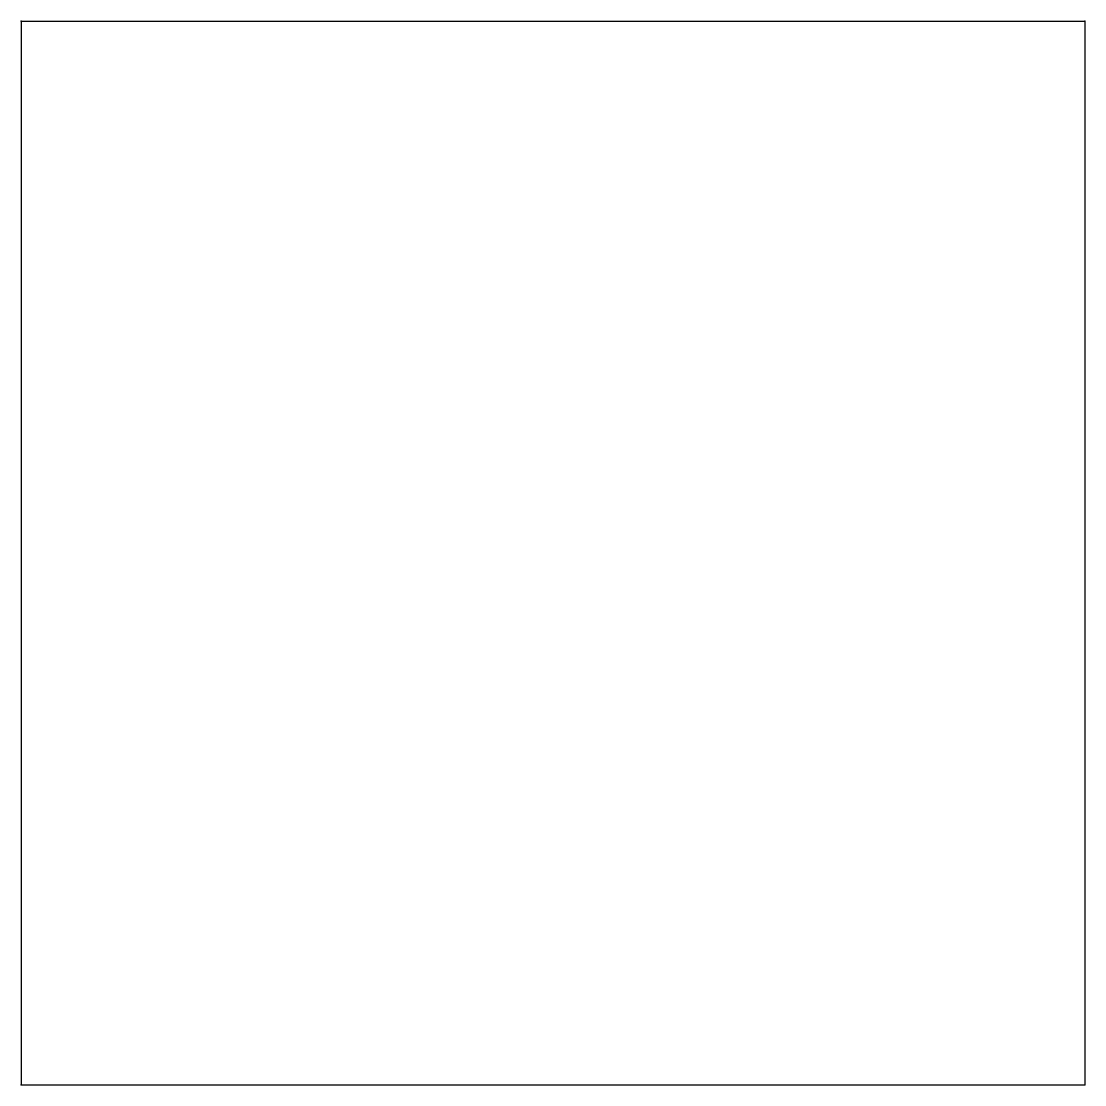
# Model space of a CAD drawing. Extents: x 50 to 150, y -50 to 50.
import ezdxf

# ---------------------------------------------------------------- set-up
doc = ezdxf.new("R2010")
doc.units = 0

msp = doc.modelspace()

# ---------------------------------------------------------------- linework, layer by layer
for p, q in [((50, 50), (150, 50)), ((50, 50), (50, -50)), ((150, 50), (150, -50)), ((50, -50), (150, -50))]:
    msp.add_line(p, q)
for p in [(50, 50), (150, 50), (50, -50), (150, -50)]:
    msp.add_point(p)

doc.saveas('drawing.dxf')
